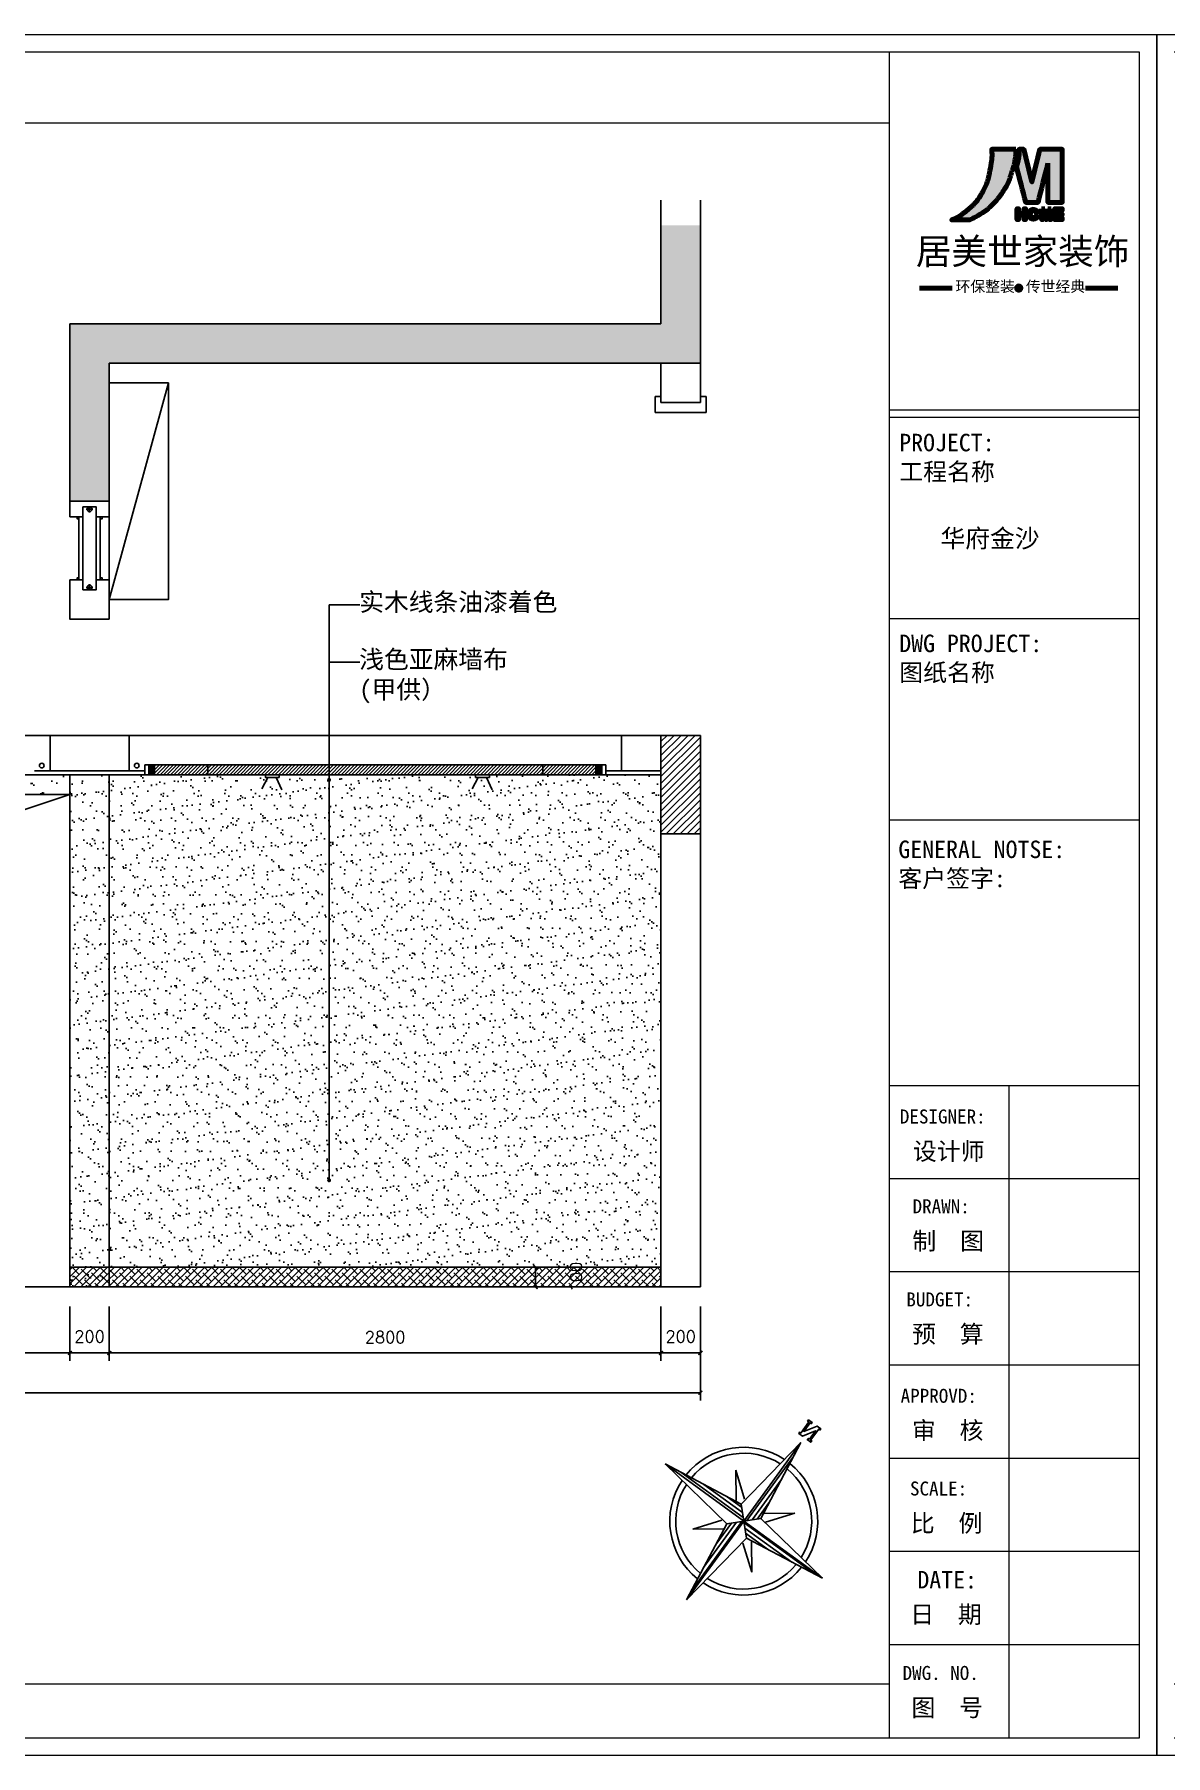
# Model space of a CAD drawing. Extents: x 643133 to 135659452, y -425133 to -387116.
# Drawn here: x 707392 to 713133, y -425133 to -416396 of the extents above; entities that cross this region are included whole.
import ezdxf
from ezdxf.enums import TextEntityAlignment as Align

# ---------------------------------------------------------------- set-up
doc = ezdxf.new("R2010")
doc.units = 0
doc.header["$LTSCALE"] = 10
doc.header["$MEASUREMENT"] = 0
for name, color, linetype in [('30', 30, 'Continuous'), ('34', 34, 'Continuous'), ('38', 38, 'Continuous')]:
    doc.layers.add(name, color=color, linetype=linetype)
doc.styles.add('12354', font='', dxfattribs={"height": 180})
doc.styles.add('ATT', font='')
doc.styles.get("Standard").update_dxf_attribs({"font": 'gbenor.shx', "bigfont": 'gbcbig.shx'})
doc.styles.add('外部标注', font='complex.shx')
doc.styles.get('12354').set_extended_font_data('SimSun')
doc.styles.get('ATT').set_extended_font_data('SimSun')
doc.dimstyles.new('平面布局内部', dxfattribs={"dimtxt": 60, "dimasz": 20, "dimexe": 40, "dimexo": 0, "dimgap": 50, "dimtad": 1, "dimdec": 0, "dimzin": 0, "dimdsep": 46, "dimtxsty": '外部标注', "dimblk": 'ARCHTICK', "dimcen": 5, "dimclrt": 56, "dimadec": 0, "dimazin": 0, "dimtfac": 1, "dimtdec": 0, "dimtmove": 2, "dimatfit": 3, "dimldrblk": 'DOT', "dimfxl": 40, "dimtolj": 1, "dimtzin": 0, "dimarcsym": 0})
pattern_1 = [(37.50000000000001, (10450.40775589866, -1458.573040703486), (-3.149667905480408, 96.34118845065794), [0, -76, 0, -85, 0, -81.25]), (7.499999999999999, (10450.40775589866, -1458.573040703486), (88.48883526338636, 141.107303261487), [0, -41, 0, -68.5, 0, -26.25]), (327.5, (10388.90775589866, -1458.573040703486), (155.7070930875747, 0.2829526768482249), [0, -25, 0, -90, 0, -117.5]), (317.5, (10388.90775589866, -1458.573040703486), (150.3063302286147, 43.88377824671246), [0, -12.5, 0, -59, 0, -67.5])]

# ---------------------------------------------------------------- blocks, each defined once
blk = doc.blocks.new('A$C2F4C2F6D')
at = {"layer": '34', "lineweight": 70}
h = blk.add_hatch(color=256, dxfattribs=at)
h.dxf.hatch_style = 1
edge = h.paths.add_edge_path()
edge.add_spline(control_points=[(739.3162524652726, 1367.004880609227), (740.986434077241, 1346.995343145653), (744.6038743208355, 1303.656759151066), (732.5449606479951, 1230.479023859854), (721.8842048460365, 1159.346049910185), (703.4025792887977, 1074.770763809379), (673.8684238427622, 1003.63911198298), (631.9005240869028, 931.9914257966393), (581.6601246989521, 860.5451301368921), (512.1157985637901, 804.4751798406633), (440.9976876248301, 746.7357762548007), (394.8712977049745, 727.0774799594618), (369.2789468091078, 716.1704478314459)], knot_values=[821.693614900616, 821.693614900616, 821.693614900616, 821.693614900616, 881.7142846849582, 951.6921640222727, 1042.873538924378, 1097.887049831161, 1211.017281411614, 1271.746573192219, 1347.16057853356, 1471.30943681213, 1537.857956711742, 1620.799898668806, 1620.799898668806, 1620.799898668806, 1620.799898668806], weights=[1, 1, 1, 1, 1, 1, 1, 1, 1, 1, 1, 1, 1], degree=3, periodic=0)
edge.add_spline(control_points=[(369.2789468091078, 716.1704478314459), (425.0580390255163, 716.1704478314459), (480.8371312419248, 716.1704478314459), (536.6162234583317, 716.1704478314459)], knot_values=[820.6936149006164, 820.6936149006164, 820.6936149006164, 820.6936149006164, 821.6936149006164, 821.6936149006164, 821.6936149006164, 821.6936149006164], weights=[1, 1, 1, 1], degree=3, periodic=0)
edge.add_spline(control_points=[(536.6162234583317, 716.1704478314459), (555.5505438000846, 725.7078233868514), (602.4124504685241, 749.3125578094387), (660.7007389717592, 783.0122552048068), (715.6745276801912, 826.5596861255035), (755.0900723110808, 866.1438900076973), (797.2638182220007, 912.2964045333792), (831.0954237919158, 958.7894797515892), (870.4456117670343, 1017.945684801041), (900.5984630715039, 1074.524832986044), (916.2334414107163, 1136.127729262717), (936.4809274040507, 1187.58317444747), (950.3071347232006, 1245.938731446945), (959.0195132445233, 1299.222069682172), (962.433514849923, 1336.895000074694), (962.1811537301546, 1359.217683624731), (962.0871097883356, 1367.004880609227)], knot_values=[0, 0, 0, 0, 63.62545314013165, 157.4711947919828, 201.2233042674779, 273.6486402411256, 324.7490620389149, 388.7555080853656, 445.4051408110904, 541.7779896637584, 574.4326200103652, 635.3474927316882, 707.4736650539578, 753.7404337886211, 797.3375651730436, 820.6936149006164, 820.6936149006164, 820.6936149006164, 820.6936149006164], weights=[1, 1, 1, 1, 1, 1, 1, 1, 1, 1, 1, 1, 1, 1, 1, 1, 1], degree=3, periodic=0)
edge.add_spline(control_points=[(962.0871097883356, 1367.004880609227), (887.8301573473143, 1367.004880609227), (813.5732049062935, 1367.004880609227), (739.3162524652726, 1367.004880609227)], knot_values=[1620.799898668807, 1620.799898668807, 1620.799898668807, 1620.799898668807, 1621.799898668807, 1621.799898668807, 1621.799898668807, 1621.799898668807], weights=[1, 1, 1, 1], degree=3, periodic=0)
edge = h.paths.add_edge_path()
edge.add_spline(control_points=[(1108.899536361248, 1067.008984831415), (1084.242466283171, 1167.00761675735), (1059.585396205097, 1267.006248683289), (1034.928326127023, 1367.004880609228)], knot_values=[5, 5, 5, 5, 6, 6, 6, 6], weights=[1, 1, 1, 1], degree=3, periodic=0)
edge.add_spline(control_points=[(1034.928326127023, 1367.004880609228), (1020.271513674115, 1367.004880609228), (1005.614701221202, 1367.004880609228), (990.9578887682892, 1367.004880609228)], knot_values=[6, 6, 6, 6, 7, 7, 7, 7], weights=[1, 1, 1, 1], degree=3, periodic=0)
edge.add_spline(control_points=[(990.9578887682892, 1367.004880609228), (991.5404288536593, 1359.294357871232), (993.1567210864267, 1337.901052371784), (990.4010355060072, 1299.289605630977), (981.9060451004607, 1252.73691590972), (971.859630914747, 1220.754224806149), (966.9470736774092, 1205.115132315433)], knot_values=[7, 7, 7, 7, 30.18011144804491, 71.31460259828593, 122.6670746401983, 171.8059502889667, 171.8059502889667, 171.8059502889667, 171.8059502889667], weights=[1, 1, 1, 1, 1, 1, 1], degree=3, periodic=0)
edge.add_spline(control_points=[(966.9470736774092, 1205.115132315433), (995.7153745106481, 1095.864610631095), (1024.483675343887, 986.6140889467578), (1053.251976177125, 877.3635672624205)], knot_values=[171.8059502889667, 171.8059502889667, 171.8059502889667, 171.8059502889667, 172.8059502889667, 172.8059502889667, 172.8059502889667, 172.8059502889667], weights=[1, 1, 1, 1], degree=3, periodic=0)
edge.add_spline(control_points=[(1053.251976177125, 877.3635672624205), (1090.782846501403, 877.3635672624222), (1128.31371682568, 877.3635672624222), (1165.844587149957, 877.3635672624222)], knot_values=[172.8059502889667, 172.8059502889667, 172.8059502889667, 172.8059502889667, 173.8059502889667, 173.8059502889667, 173.8059502889667, 173.8059502889667], weights=[1, 1, 1, 1], degree=3, periodic=0)
edge.add_spline(control_points=[(1165.844587149957, 877.3635672624222), (1196.159449453327, 997.9110686871646), (1226.474311756699, 1118.458570111907), (1256.789174060071, 1239.006071536651)], knot_values=[173.8059502889667, 173.8059502889667, 173.8059502889667, 173.8059502889667, 174.8059502889667, 174.8059502889667, 174.8059502889667, 174.8059502889667], weights=[1, 1, 1, 1], degree=3, periodic=0)
edge.add_spline(control_points=[(1256.789174060071, 1239.006071536651), (1256.789174060075, 1118.45857011191), (1256.789174060075, 997.9110686871672), (1256.789174060075, 877.3635672624241)], knot_values=[0, 0, 0, 0, 1, 1, 1, 1], weights=[1, 1, 1, 1], degree=3, periodic=0)
edge.add_spline(control_points=[(1256.789174060075, 877.3635672624241), (1300.665748118597, 877.3635672624222), (1344.54232217712, 877.3635672624222), (1388.418896235642, 877.3635672624222)], knot_values=[1, 1, 1, 1, 2, 2, 2, 2], weights=[1, 1, 1, 1], degree=3, periodic=0)
edge.add_spline(control_points=[(1388.418896235642, 877.3635672624222), (1388.418896235642, 1040.577338378025), (1388.418896235642, 1203.791109493627), (1388.418896235642, 1367.004880609229)], knot_values=[2, 2, 2, 2, 3, 3, 3, 3], weights=[1, 1, 1, 1], degree=3, periodic=0)
edge.add_spline(control_points=[(1388.418896235642, 1367.004880609229), (1319.946760982035, 1367.004880609227), (1251.474625728429, 1367.004880609227), (1183.002490474824, 1367.004880609227)], knot_values=[3, 3, 3, 3, 4, 4, 4, 4], weights=[1, 1, 1, 1], degree=3, periodic=0)
edge.add_spline(control_points=[(1183.002490474824, 1367.004880609227), (1158.301505770301, 1267.00624868329), (1133.600521065775, 1167.007616757352), (1108.899536361248, 1067.008984831415)], knot_values=[4, 4, 4, 4, 5, 5, 5, 5], weights=[1, 1, 1, 1], degree=3, periodic=0)
h = blk.add_hatch(color=256, dxfattribs=at)
h.dxf.hatch_style = 1
h.paths.add_polyline_path([(1051.432483142344, 819.1642004463685), (1036.432483142343, 819.1642004463685), (1036.432483142343, 776.6642004463682), (986.4324831423436, 776.6642004463682), (986.4324831423436, 819.1642004463685), (971.4324831423437, 819.1642004463685), (971.4324831423437, 719.1642004463682), (986.4324831423436, 719.1642004463682), (986.4324831423436, 761.6642004463682), (1036.432483142343, 761.6642004463682), (1036.432483142343, 719.1642004463682), (1051.432483142344, 719.1642004463682)])
h = blk.add_hatch(color=256, dxfattribs=at)
h.dxf.hatch_style = 1
h.paths.add_polyline_path([(1168.366683631707, 768.8865280984392, 1), (1077.391285331795, 768.8865280984392, 1)])
h.paths.add_polyline_path([(1092.391285331795, 768.8865280984392, -1), (1153.366683631706, 768.8865280984392, -1)], flags=16)
h = blk.add_hatch(color=256, dxfattribs=at)
h.dxf.hatch_style = 1
h.paths.add_polyline_path([(1212.565152706607, 804.1642004463685), (1215.229128074801, 804.1642004463685), (1231.954970661436, 719.1642004463682), (1253.101728486934, 719.1642004463682), (1268.689687524886, 804.1642004463685), (1271.190356602776, 804.1642004463685), (1271.190356602776, 719.1642004463682), (1286.190356602776, 719.1642004463682), (1286.190356602776, 819.1642004463685), (1256.190356602776, 819.1642004463685), (1242.381752125642, 743.8668906639467), (1227.565152706607, 819.1642004463685), (1197.565152706607, 819.1642004463685), (1197.565152706607, 719.1642004463682), (1212.565152706607, 719.1642004463682)])
h = blk.add_hatch(color=256, dxfattribs=at)
h.dxf.hatch_style = 1
h.paths.add_polyline_path([(1336.277207882172, 759.7947320858037), (1386.278896235642, 759.7947320858037), (1386.278896235642, 775.586535039969), (1336.277207882172, 775.586535039969), (1336.277207882172, 804.1642004463685), (1388.418896235642, 804.1642004463685), (1388.418896235642, 819.1642004463685), (1318.418896235642, 819.1642004463685), (1318.418896235642, 804.1642004463685), (1318.418896235642, 719.1642004463682), (1336.277207882172, 719.1642004463682), (1388.418896235642, 719.1642004463682), (1388.418896235642, 734.1642004463682), (1336.277207882172, 734.1642004463682)])
h = blk.add_hatch(color=256, dxfattribs=at)
h.dxf.hatch_style = 1
h.paths.add_polyline_path([(1008.772344927638, 88.92112859493862, 1), (968.772344927638, 88.92112859493862, 1)])
for p, q in [((1198.208822283748, 819.1642004463685), (1227.565152706606, 819.1642004463694)), ((1206.922501213674, 819.1642004463685), (1221.922501213674, 819.1642004463685)), ((1215.229128074801, 804.1642004463685), (1231.954970661436, 719.1642004463682)), ((1227.565152706607, 819.1642004463685), (1242.381752125642, 743.8668906639467)), ((1242.381752125642, 743.8668906639467), (1256.190356602776, 819.1642004463685)), ((1253.101728486934, 719.1642004463682), (1268.689687524886, 804.1642004463685)), ((1265.547705109842, 819.1642004463685), (1256.190356602776, 819.1642004463694)), ((1286.190356602776, 819.1642004463685), (1256.190356602776, 819.1642004463685)), ((1253.101728486934, 719.1642004463682), (1231.954970661436, 719.1642004463682)), ((376.1540296176972, 88.92112859493862), (76.15402961769814, 88.92112859493862)), ((1601.390660237579, 88.92112859493862), (1901.390660237579, 88.92112859493862))]:
    blk.add_line(p, q, dxfattribs=at)
for points in [[(986.4440219957468, 761.6642004463682), (986.4440219957468, 719.1642004463682), (971.4440219957468, 719.1642004463682), (971.4440219957468, 819.1642004463685), (986.4440219957468, 819.1642004463685), (986.4440219957468, 776.6642004463682)], [(1036.432483142343, 761.6642004463682), (1036.432483142343, 719.1642004463682), (1051.432483142344, 719.1642004463682), (1051.432483142344, 819.1642004463685), (1036.432483142343, 819.1642004463685), (1036.432483142343, 776.6642004463682)], [(1215.229128074801, 804.1642004463685), (1212.565152706607, 804.1642004463685), (1212.565152706607, 719.1642004463682), (1197.565152706607, 719.1642004463682), (1197.565152706607, 819.1642004463685)], [(1268.689687524886, 804.1642004463685), (1271.190356602776, 804.1642004463685), (1271.190356602776, 719.1642004463682), (1286.190356602776, 719.1642004463682), (1286.190356602776, 819.1642004463685)], [(1336.277207882172, 804.1642004463685), (1388.418896235642, 804.1642004463685), (1388.418896235642, 819.1642004463685), (1318.418896235642, 819.1642004463685), (1318.418896235642, 804.1642004463685)], [(1336.277207882172, 719.1642004463682), (1318.418896235642, 719.1642004463682), (1318.418896235642, 804.1642004463685)], [(1336.277207882172, 804.1642004463685), (1336.277207882172, 775.586535039969)], [(986.4324831423436, 776.6642004463682), (1036.432483142343, 776.6642004463682)], [(1036.432483142343, 761.6642004463682), (986.4324831423436, 761.6642004463682)], [(1336.277207882172, 734.1642004463682), (1388.418896235642, 734.1642004463682), (1388.418896235642, 719.1642004463682), (1318.418896235642, 719.1642004463682), (1318.418896235642, 734.1642004463682)], [(1336.277207882172, 775.586535039969), (1386.278896235642, 775.586535039969), (1386.278896235642, 759.7947320858037), (1336.277207882172, 759.7947320858037)], [(1336.277207882172, 759.7947320858037), (1336.277207882172, 734.1642004463682)]]:
    blk.add_lwpolyline(points, dxfattribs=at)
for centre, radius in [((1122.878984481751, 768.8865280984392), 45.4876991499557), ((1122.878984481751, 768.8865280984392), 30.48769914995571), ((988.7723449276383, 88.92112859493862), 20)]:
    blk.add_circle(centre, radius, dxfattribs=at)
for points, knots in [([(962.0871097883356, 1367.004880609227), (962.1811537301546, 1359.217683624731), (962.433514849923, 1336.895000074694), (959.0195132445233, 1299.222069682172), (950.3071347232006, 1245.938731446945), (936.4809274040507, 1187.58317444747), (916.2334414107163, 1136.127729262717), (900.5984630715039, 1074.524832986044), (870.4456117670343, 1017.945684801041), (831.0954237919158, 958.7894797515892), (797.2638182220007, 912.2964045333792), (755.0900723110808, 866.1438900076973), (715.6745276801912, 826.5596861255035), (660.7007389717592, 783.0122552048068), (602.4124504685241, 749.3125578094387), (555.5505438000846, 725.7078233868514), (536.6162234583317, 716.1704478314459), (480.8371312419248, 716.1704478314459), (425.0580390255163, 716.1704478314459), (369.2789468091078, 716.1704478314459), (394.8712977049745, 727.0774799594618), (440.9976876248301, 746.7357762548007), (512.1157985637901, 804.4751798406633), (581.6601246989521, 860.5451301368921), (631.9005240869028, 931.9914257966393), (673.8684238427622, 1003.63911198298), (703.4025792887977, 1074.770763809379), (721.8842048460365, 1159.346049910185), (732.5449606479951, 1230.479023859854), (744.6038743208355, 1303.656759151066), (740.986434077241, 1346.995343145653), (739.3162524652726, 1367.004880609227), (813.5732049062935, 1367.004880609227), (887.8301573473143, 1367.004880609227), (962.0871097883356, 1367.004880609227)], [0, 0, 0, 0, 23.35604972757267, 66.95318111199515, 113.2199498466583, 185.3461221689279, 246.2609948902509, 278.9156252368579, 375.2884740895258, 431.9381068152505, 495.9445528617012, 547.0449746594907, 619.4703106331383, 663.2224201086334, 757.0681617604845, 820.6936149006164, 820.6936149006164, 820.6936149006164, 821.6936149006164, 821.6936149006164, 821.6936149006164, 904.6355568576804, 971.1840767572928, 1095.332935035863, 1170.746940377203, 1231.476232157809, 1344.606463738262, 1399.619974645045, 1490.80134954715, 1560.779228884465, 1620.799898668807, 1620.799898668807, 1620.799898668807, 1621.799898668807, 1621.799898668807, 1621.799898668807, 1621.799898668807]), ([(1256.789174060071, 1239.006071536651), (1256.789174060075, 1118.45857011191), (1256.789174060075, 997.9110686871672), (1256.789174060075, 877.3635672624241), (1300.665748118597, 877.3635672624222), (1344.54232217712, 877.3635672624222), (1388.418896235642, 877.3635672624222), (1388.418896235642, 1040.577338378025), (1388.418896235642, 1203.791109493627), (1388.418896235642, 1367.004880609229), (1319.946760982035, 1367.004880609227), (1251.474625728429, 1367.004880609227), (1183.002490474824, 1367.004880609227), (1158.301505770301, 1267.00624868329), (1133.600521065775, 1167.007616757352), (1108.899536361248, 1067.008984831415), (1084.242466283171, 1167.00761675735), (1059.585396205097, 1267.006248683289), (1034.928326127023, 1367.004880609228), (1020.271513674115, 1367.004880609228), (1005.614701221202, 1367.004880609228), (990.9578887682892, 1367.004880609228), (991.5404288536593, 1359.294357871232), (993.1567210864267, 1337.901052371784), (990.4010355060072, 1299.289605630977), (981.9060451004607, 1252.73691590972), (971.859630914747, 1220.754224806149), (966.9470736774092, 1205.115132315433), (995.7153745106481, 1095.864610631095), (1024.483675343887, 986.6140889467578), (1053.251976177125, 877.3635672624205), (1090.782846501403, 877.3635672624222), (1128.31371682568, 877.3635672624222), (1165.844587149957, 877.3635672624222), (1196.159449453327, 997.9110686871646), (1226.474311756699, 1118.458570111907), (1256.789174060071, 1239.006071536651)], [0, 0, 0, 0, 1, 1, 1, 2, 2, 2, 3, 3, 3, 4, 4, 4, 5, 5, 5, 6, 6, 6, 7, 7, 7, 30.18011144804491, 71.31460259828593, 122.6670746401983, 171.8059502889667, 171.8059502889667, 171.8059502889667, 172.8059502889667, 172.8059502889667, 172.8059502889667, 173.8059502889667, 173.8059502889667, 173.8059502889667, 174.8059502889667, 174.8059502889667, 174.8059502889667, 174.8059502889667])]:
    blk.add_open_spline(points, degree=3, knots=knots, dxfattribs=at)
at = {"layer": '34', "lineweight": 70, "attachment_point": 1}
for s, insert, char_height, width in [('{\\fMicrosoft YaHei|b0|i0|c134|p34;居美世家装饰}', (41.79623146053927, 547.3388658598524), 240, 1991.833684804354), ('{\\fMicrosoft YaHei|b0|i0|c134|p34;环保整装   传世经典}', (406.2182662556297, 154.5132601743844), 100, 2388.71594325277)]:
    blk.add_mtext(s, dxfattribs=dict(at, insert=insert, char_height=char_height, width=width))
blk = doc.blocks.new('A$C07E851D9')
at = {"layer": '38'}
h = blk.add_hatch(dxfattribs=at)
h.set_pattern_fill('LINE', color=256, scale=6.830208000217794, angle=89.99999999999999, style=0)
h.set_pattern_definition([(90, (-25554.99262444116, -3691.863775666803), (-21.6859104006915, 6.639175916277396e-15), [])])
h.paths.add_polyline_path([(498.0361235837918, 640.3319600243121), (569.184123585932, 569.1839600220555), (569.184123585932, 1138.367960040108)])
h.paths.add_polyline_path([(569.184123585932, -3.999611362814903e-05), (640.332123588305, 498.0359600197989), (569.184123585932, 569.1839600220555)])
h = blk.add_hatch(dxfattribs=at)
h.set_pattern_fill('LINE', color=256, scale=6.830208000217794, angle=-1.272221872585407e-14, style=0)
h.set_pattern_definition([(360, (-25554.99262444116, -3691.863775666803), (5.311340733021917e-15, 21.6859104006915), [])])
h.paths.add_polyline_path([(0.0001235678791999817, 569.1839600220555), (498.0361235837918, 498.0359600197989), (569.184123585932, 569.1839600220555)])
h.paths.add_polyline_path([(640.332123588305, 640.3319600243121), (569.184123585932, 569.1839600220555), (1138.368123604218, 569.1839600220555)])
at = {"layer": '34'}
for p, q in [((498.0361235847231, 640.3319600240793, 210.3342875511088), (569.1841235870961, 1138.367960039992, 210.3342875511088)), ((569.1841235870961, 1138.367960039992, 210.3342875511088), (640.3321235892363, 640.3319600240793, 210.3342875511088)), ((569.1841235870961, 1138.367960039992, 210.3342875511088), (569.1841235870961, 569.1839600218227, 210.3342875511088)), ((0.0001235688105225563, 569.1839600218227, 210.3342875511088), (498.0361235847231, 640.3319600240793, 210.3342875511088)), ((640.3321235892363, 640.3319600240793, 210.3342875511088), (1138.368123605149, 569.1839600218227, 210.3342875511088)), ((0.0001235688105225563, 569.1839600218227, 210.3342875511088), (569.1841235870961, 569.1839600218227, 210.3342875511088)), ((498.0361235847231, 498.0359600195661, 210.3342875511088), (0.0001235688105225563, 569.1839600218227, 210.3342875511088)), ((569.1841235870961, 569.1839600218227, 210.3342875511088), (569.1841235870961, -3.999634645879269e-05, 210.3342875511088)), ((569.1841235870961, 569.1839600218227, 210.3342875511088), (1138.368123605149, 569.1839600218227, 210.3342875511088)), ((1138.368123605149, 569.1839600218227, 210.3342875511088), (640.3321235892363, 498.0359600195661, 210.3342875511088)), ((569.1841235870961, -3.999634645879269e-05, 210.3342875511088), (498.0361235847231, 498.0359600195661, 210.3342875511088)), ((640.3321235892363, 498.0359600195661, 210.3342875511088), (569.1841235870961, -3.999634645879269e-05, 210.3342875511088))]:
    blk.add_line(p, q, dxfattribs=at)
at = {"layer": '38'}
for p, q in [((355.7401235802099, 782.6279600285925, 210.3342875511088), (498.0361235847231, 675.9059600251494, 210.3342875511088)), ((462.4621235835366, 640.3319600240793, 210.3342875511088), (355.7401235802099, 782.6279600285925, 210.3342875511088)), ((640.3321235892363, 675.9059600251494, 210.3342875511088), (782.6281235937495, 782.6279600285925, 210.3342875511088)), ((782.6281235937495, 782.6279600285925, 210.3342875511088), (675.9061235904228, 640.3319600240793, 210.3342875511088)), ((569.1841235870961, 569.1839600218227, 210.3342875511088), (498.0361235847231, 640.3319600240793, 210.3342875511088)), ((569.1841235870961, 569.1839600218227, 210.3342875511088), (640.3321235892363, 640.3319600240793, 210.3342875511088)), ((498.0361235847231, 498.0359600195661, 210.3342875511088), (569.1841235870961, 569.1839600218227, 210.3342875511088)), ((640.3321235892363, 498.0359600195661, 210.3342875511088), (569.1841235870961, 569.1839600218227, 210.3342875511088)), ((355.7401235802099, 355.7399600149365, 210.3342875511088), (462.4621235835366, 498.0359600195661, 210.3342875511088)), ((498.0361235847231, 462.4619600183796, 210.3342875511088), (355.7401235802099, 355.7399600149365, 210.3342875511088)), ((782.6281235937495, 355.7399600149365, 210.3342875511088), (640.3321235892363, 462.4619600183796, 210.3342875511088)), ((675.9061235904228, 498.0359600195661, 210.3342875511088), (782.6281235937495, 355.7399600149365, 210.3342875511088))]:
    blk.add_line(p, q, dxfattribs=at)
at = {"layer": '38', "elevation": 210.3342875511088}
blk.add_lwpolyline([(540.1433210801333, 1182.835460041533), (549.0368210806046, 1182.835460041533), (549.0368210806046, 1173.941960041295), (522.3563210796565, 1173.941960041295), (522.3563210796565, 1182.835460041533), (531.2498210798949, 1182.835460041533), (531.2498210798949, 1262.876960044145), (522.3563210796565, 1262.876960044145), (522.3563210796565, 1271.770460044383), (549.0368210806046, 1271.770460044383), (593.5043210820295, 1200.622460042126), (593.5043210820295, 1262.876960044145), (584.6108210815582, 1262.876960044145), (584.6108210815582, 1271.770460044383), (611.2913210825063, 1271.770460044383), (611.2913210825063, 1262.876960044145), (602.3978210822679, 1262.876960044145), (602.3978210822679, 1182.835460041533), (611.2913210825063, 1182.835460041533), (611.2913210825063, 1173.941960041295), (584.6108210815582, 1173.941960041295), (540.1433210801333, 1245.089960043551), (540.1433210801333, 1182.835460041533)], dxfattribs=at)
at = {"layer": '38'}
for radius, start, end in [(432.7763885194577, 92.5891174979747, 177.4108825086886), (397.72941117057, 93.5464048097819, 176.4535951835607), (432.7763885194577, 2.589117491311404, 87.4108825020253), (397.72941117057, 3.546404816439239, 86.4535951902181), (432.7763885194577, 182.5891174913114, 267.4108825020253), (397.72941117057, 183.5464048164392, 266.4535951902181), (432.7763885194577, 272.5891174979747, 357.4108825086886), (397.72941117057, 273.5464048097819, 356.4535951835608)]:
    blk.add_arc((569.1841235870961, 569.1839600218227, 210.3342875511088), radius, start, end, dxfattribs=at)
blk = doc.blocks.new('5435432')
at = {"layer": '38', "lineweight": 13}
for p, q in [((682743.526820109, -387888.5016538515), (713631.8724204706, -387888.5016538515)), ((682743.526820109, -409730.9502222033), (682743.526820109, -387888.5016538515)), ((713631.8724204706, -387888.5016538515), (713631.8724204706, -409730.9502222033)), ((713631.8724204706, -409730.9502222033), (682743.526820109, -409730.9502222033))]:
    blk.add_line(p, q, dxfattribs=at)
at = {"layer": '38', "lineweight": 5}
for p, q in [((682965.7451337812, -388110.7199675227), (713409.6541068015, -388110.7199675235)), ((710236.7830546891, -388110.7199675227), (710236.7830546891, -409508.7319085315)), ((713409.6541068015, -388110.7199675235), (713409.6541068003, -409508.7319085322)), ((685686.9125983807, -389010.4549942435), (710236.7830546891, -389010.4549942435)), ((710236.7830546891, -392654.2083279186), (713409.6541068015, -392654.2083279186)), ((710236.7830546891, -392743.7601173802), (713409.6541068015, -392743.7601173802)), ((710236.7830546891, -395299.2707246045), (713409.6541068015, -395299.2707246045)), ((710236.7830546891, -397854.781331829), (713409.6541068015, -397854.781331829)), ((710236.7830546891, -401227.177571026), (713409.6541068015, -401227.177571026)), ((711752.6773866079, -401227.177571026), (711752.6773866079, -409508.7319085315)), ((713409.6541068003, -402410.2567620979), (710236.7830546891, -402410.2567620979)), ((713409.6541068003, -403593.3359531702), (710236.7830546891, -403593.3359531702)), ((713409.6541068003, -404776.4151442426), (710236.7830546891, -404776.4151442426)), ((713409.6541068003, -405959.4943353152), (710236.7830546891, -405959.4943353152)), ((713409.6541068003, -407142.5735263879), (710236.7830546891, -407142.5735263879)), ((713409.6541068003, -408325.6527174591), (710236.7830546891, -408325.6527174591)), ((710236.7830546891, -408826.5366269575), (682965.7451337812, -408826.5366269571)), ((713409.6541068003, -409508.7319085322), (682965.7451337812, -409508.7319085315))]:
    blk.add_line(p, q, dxfattribs=at)
at = {"layer": '30', "xscale": -2.167603200084995, "yscale": 2.167603200039594, "zscale": 2.167603200058267, "rotation": 323.9884921281784}
blk.add_blockref('A$C07E851D9', (708663.4671250931, -408479.2165487435, -455.921274755994), dxfattribs=at)
at = {"layer": '34', "xscale": 1.378752506629098, "yscale": 1.37875250664365, "zscale": 1.378752506635597}
blk.add_blockref('A$C2F4C2F6D', (710517.6600849816, -391230.5825238053), dxfattribs=at)
at = {"layer": '34', "style": '12354'}
for s, height, p in [('PROJECT:', 222.2183136716762, (710363.9684713212, -393067.6494420665)), ('工程名称', 222.2183136716762, (710363.9684713212, -393436.9201449735)), ('DWG PROJECT:', 222.2183136716762, (710363.9684713212, -395616.5794331357)), ('图纸名称', 222.2183136716762, (710363.9684713212, -395985.8501360437)), ('GENERAL NOTSE:', 222.2183136716762, (710352.6524542039, -398230.444944024)), ('客户签字:', 222.2183136716762, (710352.6524542039, -398599.7156469318)), ('DESIGNER:', 177.7746509373409, (710371.7322173209, -401620.6470790956)), ('设计师', 222.2183136716762, (710536.8828480833, -402061.8515035617)), ('DRAWN:', 177.7746509373409, (710532.868504682, -402760.4639877033)), ('制  图', 222.2183136716762, (710530.6518866117, -403200.1643810238)), ('BUDGET:', 177.7746509373409, (710453.5748299254, -403941.8521041132)), ('预  算', 222.2183136716762, (710525.6108945449, -404381.5524974346)), ('APPROVD:', 177.7746509373409, (710381.3894415487, -405165.3395041019)), ('审  核', 222.2183136716762, (710523.937942705, -405605.039897422)), ('SCALE:', 177.7746509373409, (710499.9150700296, -406341.7134413312)), ('比  例', 222.2183136716762, (710510.2885864027, -406781.4138346521)), ('DATE:', 222.2183136716762, (710593.9318665353, -407498.9561683705)), ('日  期', 222.2183136716762, (710502.8814599611, -407938.6565616918)), ('DWG. NO.', 177.7746509373409, (710405.8984879871, -408682.0353594426)), ('图  号', 222.2183136716762, (710518.7009135511, -409121.7357527636))]:
    blk.add_text(s, height=height, dxfattribs=at).set_placement(p, align=Align.MIDDLE_LEFT)
at = {"layer": '34', "insert": (685899.7085795399, -389051.119484151), "char_height": 87.67825490849461, "width": 134889609.4268052, "attachment_point": 1}
blk.add_mtext('{\\fSimSun|b0|i0|c134|p2;Chengdu Hong yu Decoration co.,Ltd\\fArial|b0|i0|c0|p34;}', dxfattribs=at)
at = {"layer": '34', "linetype": 'ByBlock', "lineweight": -3, "insert": (710887.3189965717, -394168.261328315), "char_height": 230.4, "width": 1957.948871324887, "attachment_point": 1, "style": 'ATT'}
blk.add_mtext('华府金沙', dxfattribs=at)
blk = doc.blocks.new('_ArchTick')
at = {"color": 0, "linetype": 'ByBlock', "const_width": 0.4}
blk.add_lwpolyline([(-0.5, -0.5), (0.5, 0.5)], dxfattribs=at)
blk = doc.blocks.new('_Dot')
at = {"color": 0, "linetype": 'ByBlock', "lineweight": -2}
blk.add_line((-0.5, 0), (-1, 0), dxfattribs=at)
at = {"color": 0, "linetype": 'ByBlock', "const_width": 0.5}
blk.add_lwpolyline([(-0.25, 0, 1), (0.25, 0, 1)], format="xyb", close=True, dxfattribs=at)
blk = doc.blocks.new('*D141')
at = {"layer": '34', "color": 0, "lineweight": -2}
for p, q in [((709857.4707374455, -422654.0257230368), (709975.5713443197, -422654.0257230368)), ((709935.5713443197, -422654.0257230368), (709935.5713443197, -422754.0257230368)), ((709857.4707374455, -422754.0257230368), (709975.5713443197, -422754.0257230368))]:
    blk.add_line(p, q, dxfattribs=at)
at = {"layer": 'Defpoints', "color": 0}
for p in [(709857.4707374455, -422654.0257230368), (709857.4707374455, -422754.0257230368), (709935.5713443197, -422754.0257230368)]:
    blk.add_point(p, dxfattribs=at)
at = {"layer": '34', "color": 0, "lineweight": -2, "xscale": 20, "yscale": 20, "zscale": 20}
for p, rotation in [((709935.5713443197, -422654.0257230368), 90), ((709935.5713443197, -422754.0257230368), 270)]:
    blk.add_blockref('_ArchTick', p, dxfattribs=dict(at, rotation=rotation))
at = {"layer": '34', "color": 56, "insert": (710140.5713443198, -422704.0257230367), "char_height": 60, "attachment_point": 5, "rotation": 90, "style": '外部标注'}
blk.add_mtext('\\A1;100', dxfattribs=at)
blk = doc.blocks.new('*D143')
at = {"layer": '34', "color": 0, "lineweight": -2}
for p, q in [((706471.6984868048, -422854.0257230369), (706471.6984868048, -423129.0530956135)), ((707571.6984868051, -422854.0257230369), (707571.6984868051, -423129.0530956135)), ((706471.6984868048, -423089.0530956135), (707571.6984868051, -423089.0530956135))]:
    blk.add_line(p, q, dxfattribs=at)
at = {"layer": 'Defpoints', "color": 0}
for p in [(706471.6984868048, -422854.0257230369), (707571.6984868051, -422854.0257230369), (707571.6984868051, -423089.0530956135)]:
    blk.add_point(p, dxfattribs=at)
at = {"layer": '34', "color": 0, "lineweight": -2, "xscale": 20, "yscale": 20, "zscale": 20, "rotation": 180}
blk.add_blockref('_ArchTick', (706471.6984868048, -423089.0530956135), dxfattribs=at)
at = {"layer": '34', "color": 0, "lineweight": -2, "xscale": 20, "yscale": 20, "zscale": 20}
blk.add_blockref('_ArchTick', (707571.6984868051, -423089.0530956135), dxfattribs=at)
at = {"layer": '34', "color": 56, "insert": (707021.698486805, -423009.0530956135), "char_height": 60, "attachment_point": 5, "style": '外部标注'}
blk.add_mtext('\\A1;1100', dxfattribs=at)
blk = doc.blocks.new('*D144')
at = {"layer": '34', "color": 0, "lineweight": -2}
for p, q in [((707571.6984868051, -422854.0257230369), (707571.6984868051, -423129.0530956135)), ((707771.6984868052, -422854.0257230369), (707771.6984868052, -423129.0530956135)), ((707571.6984868051, -423089.0530956135), (707771.6984868052, -423089.0530956135))]:
    blk.add_line(p, q, dxfattribs=at)
at = {"layer": 'Defpoints', "color": 0}
for p in [(707571.6984868051, -422854.0257230369), (707771.6984868052, -422854.0257230369), (707771.6984868052, -423089.0530956135)]:
    blk.add_point(p, dxfattribs=at)
at = {"layer": '34', "color": 0, "lineweight": -2, "xscale": 20, "yscale": 20, "zscale": 20, "rotation": 180}
blk.add_blockref('_ArchTick', (707571.6984868051, -423089.0530956135), dxfattribs=at)
at = {"layer": '34', "color": 0, "lineweight": -2, "xscale": 20, "yscale": 20, "zscale": 20}
blk.add_blockref('_ArchTick', (707771.6984868052, -423089.0530956135), dxfattribs=at)
at = {"layer": '34', "color": 56, "insert": (707671.6984868051, -423005.2616797255), "char_height": 60, "attachment_point": 5, "style": '外部标注'}
blk.add_mtext('\\A1;200', dxfattribs=at)
blk = doc.blocks.new('*D145')
at = {"layer": '34', "color": 0, "lineweight": -2}
for p, q in [((707771.6984868052, -422854.0257230369), (707771.6984868052, -423129.0530956135)), ((710571.6984868052, -422854.0257230368), (710571.6984868052, -423129.0530956135)), ((707771.6984868052, -423089.0530956135), (710571.6984868052, -423089.0530956135))]:
    blk.add_line(p, q, dxfattribs=at)
at = {"layer": 'Defpoints', "color": 0}
for p in [(707771.6984868052, -422854.0257230369), (710571.6984868052, -422854.0257230368), (710571.6984868052, -423089.0530956135)]:
    blk.add_point(p, dxfattribs=at)
at = {"layer": '34', "color": 0, "lineweight": -2, "xscale": 20, "yscale": 20, "zscale": 20, "rotation": 180}
blk.add_blockref('_ArchTick', (707771.6984868052, -423089.0530956135), dxfattribs=at)
at = {"layer": '34', "color": 0, "lineweight": -2, "xscale": 20, "yscale": 20, "zscale": 20}
blk.add_blockref('_ArchTick', (710571.6984868052, -423089.0530956135), dxfattribs=at)
at = {"layer": '34', "color": 56, "insert": (709171.6984868052, -423009.0530956135), "char_height": 60, "attachment_point": 5, "style": '外部标注'}
blk.add_mtext('\\A1;2800', dxfattribs=at)
blk = doc.blocks.new('*D146')
at = {"layer": '34', "color": 0, "lineweight": -2}
for p, q in [((710571.6984868052, -422854.0257230368), (710571.6984868052, -423129.0530956135)), ((710771.6984868053, -422854.0257230368), (710771.6984868053, -423129.0530956135)), ((710571.6984868052, -423089.0530956135), (710771.6984868053, -423089.0530956135))]:
    blk.add_line(p, q, dxfattribs=at)
at = {"layer": 'Defpoints', "color": 0}
for p in [(710571.6984868052, -422854.0257230368), (710771.6984868053, -422854.0257230368), (710771.6984868053, -423089.0530956135)]:
    blk.add_point(p, dxfattribs=at)
at = {"layer": '34', "color": 0, "lineweight": -2, "xscale": 20, "yscale": 20, "zscale": 20, "rotation": 180}
blk.add_blockref('_ArchTick', (710571.6984868052, -423089.0530956135), dxfattribs=at)
at = {"layer": '34', "color": 0, "lineweight": -2, "xscale": 20, "yscale": 20, "zscale": 20}
blk.add_blockref('_ArchTick', (710771.6984868053, -423089.0530956135), dxfattribs=at)
at = {"layer": '34', "color": 56, "insert": (710671.6984868053, -423005.2616797254), "char_height": 60, "attachment_point": 5, "style": '外部标注'}
blk.add_mtext('\\A1;200', dxfattribs=at)
blk = doc.blocks.new('*D154')
at = {"layer": '34', "color": 0, "lineweight": -2}
for p, q in [((702171.6984868048, -422854.0257230368), (702171.6984868048, -423330.9967839044)), ((710771.6984868053, -422854.0257230361), (710771.6984868053, -423330.9967839044)), ((702171.6984868048, -423290.9967839044), (710771.6984868053, -423290.9967839044))]:
    blk.add_line(p, q, dxfattribs=at)
at = {"layer": 'Defpoints', "color": 0}
for p in [(702171.6984868048, -422854.0257230368), (710771.6984868053, -422854.0257230361), (710771.6984868053, -423290.9967839044)]:
    blk.add_point(p, dxfattribs=at)
at = {"layer": '34', "color": 0, "lineweight": -2, "xscale": 20, "yscale": 20, "zscale": 20, "rotation": 180}
blk.add_blockref('_ArchTick', (702171.6984868048, -423290.9967839044), dxfattribs=at)
at = {"layer": '34', "color": 0, "lineweight": -2, "xscale": 20, "yscale": 20, "zscale": 20}
blk.add_blockref('_ArchTick', (710771.6984868053, -423290.9967839044), dxfattribs=at)
at = {"layer": '34', "color": 56, "insert": (706471.6984868051, -423210.9967839044), "char_height": 60, "attachment_point": 5, "style": '外部标注'}
blk.add_mtext('\\A1;8600', dxfattribs=at)

msp = doc.modelspace()

# ---------------------------------------------------------------- hatches: boundary and pattern name
at = {"layer": '34'}
msp.add_hatch(color=256, dxfattribs=at).paths.add_polyline_path([(707571.6984868048, -417864.6401019885), (707571.6984868051, -418764.6401019885), (707771.6984868052, -418764.6401019885), (707771.6984868054, -418064.6401019885), (710771.6984868051, -418064.6401019885), (710771.6984868052, -417364.6401019885), (710571.6984868052, -417364.6401019885), (710571.6984868052, -417864.6401019885)])
h = msp.add_hatch(dxfattribs=at)
h.set_pattern_fill('ANSI31', color=256, scale=200, style=0)
h.set_pattern_definition([(45, (0, 0), (-17.67766952966369, 17.67766952966369), [])])
h.paths.add_polyline_path([(710771.6984868051, -419954.0257230369), (710571.6984868053, -419954.0257230369), (710571.6984868053, -420454.0257230368), (710771.6984868051, -420454.0257230368)])
h = msp.add_hatch(dxfattribs=at)
h.set_pattern_fill('AR-SAND', color=251, scale=50, style=0)
h.set_pattern_definition(pattern_1)
h.paths.add_polyline_path([(706686.6984868048, -420154.0257230368), (706471.6984868048, -420154.0257230369), (706471.6984868048, -420254.0257230368), (707571.6984868051, -420254.0257230369), (707571.698486805, -420154.0257230368), (707341.6984868046, -420154.0257230368)])
h = msp.add_hatch(dxfattribs=at)
h.set_pattern_fill('AR-SAND', color=251, scale=50, style=0)
h.set_pattern_definition(pattern_1)
h.paths.add_polyline_path([(707771.6984868053, -420154.0257230368), (707571.698486805, -420154.0257230368), (707571.6984868051, -422754.0257230368), (707771.6984868052, -422754.0257230368)])
h = msp.add_hatch(dxfattribs=at)
h.set_pattern_fill('AR-SAND', color=251, scale=50, style=0)
h.set_pattern_definition(pattern_1)
h.paths.add_polyline_path([(708001.6984868055, -420154.0257230369), (707771.6984868052, -420154.0257230368), (707771.6984868052, -422654.0257230368), (710571.6984868053, -422654.0257230368), (710571.6984868053, -420154.0257230369), (710241.6984868053, -420154.0257230369)])
h = msp.add_hatch(dxfattribs=at)
h.set_pattern_fill('ANSI31', color=256, scale=30, style=0)
h.set_pattern_definition([(45.00000000000001, (11750.40775589936, -1458.573040703486), (-2.651650429449553, 2.651650429449553), [])])
h.paths.add_polyline_path([(708001.6984868055, -420104.0257230368), (707971.6984868057, -420104.0257230368), (707971.6984868053, -420154.0257230368), (708001.6984868055, -420154.0257230369)])
h = msp.add_hatch(dxfattribs=at)
h.set_pattern_fill('ANSI31', color=256, scale=100, style=0)
h.set_pattern_definition([(45, (10450.40775589866, -1458.573040703486), (-8.838834764831843, 8.838834764831844), [])])
h.paths.add_polyline_path([(710241.6984868052, -420154.0257230369), (710241.6984868053, -420104.0257230368), (708001.6984868055, -420104.0257230368), (708001.6984868055, -420154.0257230369)])
h = msp.add_hatch(dxfattribs=at)
h.set_pattern_fill('ANSI31', color=256, scale=30, style=0)
h.set_pattern_definition([(135, (1406492.989217712, -1458.573040703603), (2.651650429449553, 2.651650429449553), [])])
h.paths.add_polyline_path([(710241.6984868053, -420104.025723037), (710271.6984868052, -420104.025723037), (710271.6984868055, -420154.025723037), (710241.6984868053, -420154.025723037)])
h = msp.add_hatch(dxfattribs=at)
h.set_pattern_fill('ANSI38', color=256, scale=200, style=0)
h.set_pattern_definition([(45, (0, 0), (-17.67766952966369, 17.67766952966369), []), (135, (0, 0), (-53.03300858899106, 17.67766952966369), [62.5, -37.5])])
h.paths.add_polyline_path([(707771.6984868051, -422754.0257230369), (707771.6984868051, -422654.0257230368), (707571.6984868051, -422654.0257230368), (707571.6984868052, -422754.0257230368)])
h.paths.add_polyline_path([(710571.6984868052, -422754.0257230369), (710571.6984868052, -422654.0257230368), (707771.6984868052, -422654.0257230368), (707771.6984868051, -422754.0257230368)])
h.paths.add_polyline_path([(710095.5713443198, -422789.0257230367), (710095.5713443198, -422619.0257230367), (710185.5713443198, -422619.0257230367), (710185.5713443198, -422789.0257230367)], flags=9)

# ---------------------------------------------------------------- linework, layer by layer
at = {"layer": '30'}
for p, q in [((710571.6984868053, -417864.6401019885), (710571.6984868052, -417237.7784654471)), ((710771.6984868052, -418264.6401019883), (710771.6984868052, -417237.7784654471)), ((707571.698486805, -417864.6401019885), (707571.698486805, -418764.6401019885)), ((710571.6984868052, -417864.6401019885), (707571.698486805, -417864.6401019885)), ((707771.6984868054, -418064.6401019885), (707771.6984868052, -418764.6401019885)), ((710771.6984868052, -418064.6401019885), (707771.6984868052, -418064.6401019885)), ((710571.6984868052, -418064.6401019883), (710571.6984868052, -418264.6401019885)), ((710771.6984868052, -418264.6401019883), (710571.6984868052, -418264.6401019885)), ((707571.698486805, -418764.6401019885), (707771.6984868052, -418764.6401019885)), ((707696.6984868052, -419364.6401019885), (707646.6984868052, -419364.6401019885)), ((706471.6984868048, -419954.0257230368), (710771.6984868052, -419954.0257230368)), ((710571.6984868053, -419954.0257230368), (710571.6984868052, -422754.0257230368)), ((710771.6984868051, -419954.0257230368), (710771.6984868053, -422754.0257230368)), ((707571.698486805, -420154.0257230368), (707571.6984868051, -422754.0257230369)), ((707771.6984868052, -420154.0257230368), (707771.6984868052, -422754.0257230369)), ((706471.6984868048, -420254.0257230368), (707571.6984868051, -420254.0257230369)), ((710771.6984868053, -420454.0257230368), (710571.6984868052, -420454.0257230368)), ((710771.6984868053, -422754.0257230368), (706471.6984868048, -422754.0257230368))]:
    msp.add_line(p, q, dxfattribs=at)
for points in [[(707571.698486805, -418764.6401019885), (707571.698486805, -418844.6401019886), (707637.8562965245, -418844.6401019885), (707637.8562965245, -418794.6401019885), (707705.5406770865, -418794.6401019887), (707705.5406770863, -418844.6401019885), (707771.6984868052, -418844.6401019889), (707771.6984868052, -418764.6401019885)], [(707771.6984868052, -419364.6401019885), (707571.698486805, -419364.6401019886), (707571.698486805, -419164.6401019885), (707637.8562965245, -419164.6401019885), (707637.8562965245, -419214.6401019885), (707705.5406770865, -419214.6401019883), (707705.5406770863, -419164.6401019885), (707771.6984868052, -419164.6401019882), (707771.6984868052, -419364.6401019885)]]:
    msp.add_lwpolyline(points, dxfattribs=at)
at = {"layer": '34'}
for p, q in [((707571.698486805, -418564.6401019889), (707571.698486805, -417864.6401019885)), ((710541.6984868052, -418234.6401019885), (710541.6984868052, -418314.6401019885)), ((710571.6984868052, -418234.6401019885), (710541.6984868052, -418234.6401019885)), ((710801.6984868052, -418234.6401019883), (710771.6984868052, -418234.6401019883)), ((710801.6984868052, -418234.6401019883), (710801.6984868052, -418314.6401019883)), ((710801.6984868052, -418314.6401019883), (710541.6984868052, -418314.6401019885)), ((707471.6984868045, -420134.0257230368), (707471.6984868048, -419954.0257230369)), ((707871.6984868057, -420134.0257230368), (707871.6984868053, -419954.0257230369)), ((710371.6984868053, -420134.0257230369), (710371.6984868053, -419954.0257230368)), ((707341.6984868046, -420154.0257230368), (707571.698486805, -420154.0257230368)), ((707391.6984868047, -420134.0257230368), (707951.6984868055, -420134.0257230368)), ((707571.698486805, -420154.0257230368), (707771.6984868051, -420154.0257230368)), ((707771.6984868052, -420154.0257230368), (708001.6984868052, -420154.0257230368)), ((708001.6984868055, -420154.0257230368), (707771.6984868052, -420154.0257230368)), ((707951.6984868055, -420104.0257230368), (707951.6984868055, -420154.0257230369)), ((707951.6984868055, -420104.0257230368), (707951.6984868055, -420154.0257230369)), ((707971.6984868055, -420104.0257230368), (707951.6984868055, -420104.0257230368)), ((707971.6984868057, -420104.0257230367), (707971.6984868057, -420154.0257230368)), ((707971.6984868055, -420104.0257230368), (707971.6984868055, -420154.0257230369)), ((707971.6984868055, -420104.0257230368), (708001.6984868055, -420104.0257230368)), ((708001.6984868055, -420104.0257230368), (708001.6984868055, -420154.0257230368)), ((708001.6984868055, -420104.0257230368), (710241.6984868053, -420104.0257230368)), ((710241.6984868053, -420154.0257230369), (708001.6984868055, -420154.0257230369)), ((708271.6984868052, -420104.0257230369), (708271.6984868052, -420154.0257230369)), ((709971.6984868057, -420104.0257230369), (709971.6984868057, -420154.0257230369)), ((710241.6984868053, -420104.025723037), (710241.6984868053, -420154.0257230369)), ((710271.6984868053, -420104.025723037), (710241.6984868053, -420104.025723037)), ((710241.6984868053, -420154.0257230369), (710571.6984868053, -420154.0257230369)), ((710271.6984868052, -420104.0257230368), (710271.6984868052, -420154.0257230369)), ((710271.6984868053, -420104.025723037), (710271.6984868053, -420154.025723037)), ((710271.6984868053, -420104.0257230369), (710291.6984868053, -420104.025723037)), ((710291.6984868053, -420104.025723037), (710291.6984868053, -420154.025723037)), ((710291.6984868053, -420104.025723037), (710291.6984868053, -420154.025723037)), ((710291.6984868054, -420134.0257230369), (710571.6984868052, -420134.0257230369)), ((710571.6984868052, -422654.0257230368), (707571.6984868051, -422654.0257230368))]:
    msp.add_line(p, q, dxfattribs=at)
at = {"layer": '34', "color": 4}
for p, q in [((707617.8562965245, -418844.6401019885), (707617.8562965245, -419164.6401019885)), ((707637.8562965245, -418844.6401019885), (707637.8562965245, -419164.6401019885)), ((707705.5406770863, -418844.6401019885), (707705.5406770863, -419164.6401019885)), ((707725.5406770863, -418844.6401019885), (707725.5406770863, -419164.6401019885))]:
    msp.add_line(p, q, dxfattribs=at)
at = {"layer": '34', "color": 1}
for p, q in [((707654.3299457426, -418806.4315617693), (707688.6503376066, -418806.4315617693)), ((707671.4901416746, -418791.8892341955), (707671.4901416746, -418822.7762159884)), ((707671.4901416746, -419217.3909697815), (707671.4901416746, -419186.5039879886)), ((707654.3299457426, -419202.8486422077), (707688.6503376066, -419202.8486422077)), ((708575.7230325942, -420167.3295083451), (708545.2903053922, -420226.2556502736)), ((708618.168801661, -420167.3295083451), (708646.9994777583, -420231.0561331359)), ((709643.184928804, -420167.3295083451), (709612.7522016021, -420226.2556502736)), ((709685.6306978709, -420167.3295083451), (709714.4613739682, -420231.0561331359))]:
    msp.add_line(p, q, dxfattribs=at)
at = {"layer": '34'}
for points in [[(707771.6984868057, -418164.6401019885), (708071.6984868057, -418164.6401019885), (708071.6984868057, -419264.6401019885), (707771.6984868057, -419264.6401019885)], [(707617.8562965245, -418844.6401019885), (707607.8562965245, -418844.6401019885), (707607.8562965245, -418854.6401019885), (707617.8562965245, -418854.6401019885)], [(707725.5406770863, -418844.6401019885), (707735.5406770863, -418844.6401019885), (707735.5406770863, -418854.6401019885), (707725.5406770863, -418854.6401019885)], [(707617.8562965245, -419164.6401019885), (707607.8562965245, -419164.6401019885), (707607.8562965245, -419154.6401019885), (707617.8562965245, -419154.6401019885)], [(707725.5406770863, -419164.6401019885), (707735.5406770863, -419164.6401019885), (707735.5406770863, -419154.6401019885), (707725.5406770863, -419154.6401019885)]]:
    msp.add_lwpolyline(points, close=True, dxfattribs=at)
at = {"layer": '34', "color": 1}
for points in [[(708563.6241386889, -420154.0257230369), (708633.7636947125, -420154.0257230369), (708633.7636947125, -420167.3295083451), (708563.6241386889, -420167.3295083451)], [(709631.0860348988, -420154.0257230369), (709701.2255909224, -420154.0257230369), (709701.2255909224, -420167.3295083451), (709631.0860348988, -420167.3295083451)]]:
    msp.add_lwpolyline(points, close=True, dxfattribs=at)
at = {"layer": '34'}
msp.add_lwpolyline([(707571.698486805, -420254.0257230369), (706872.3148391654, -420486.4233477071), (706471.6984868048, -422754.0257230368)], dxfattribs=at)
at = {"layer": '34', "color": 1}
for centre, radius in [((707671.6984868054, -418806.4315617693), 11.79145978065208), ((707671.6984868054, -419202.8486422077), 11.79145978065208), ((707671.6984868054, -419202.8486422077), 11.79145978065208), ((707429.0757915003, -420107.5289289844), 11.94270714209415), ((707911.1858449642, -420107.5289289844), 11.94270714209415)]:
    msp.add_circle(centre, radius, dxfattribs=at)
at = {"layer": '38'}
msp.add_line((708071.6984868057, -418164.6401019885), (707771.6984868057, -419264.6401019885), dxfattribs=at)

# ---------------------------------------------------------------- block references
at = {"layer": '34', "xscale": 0.3999999999941792, "yscale": 0.3999999999941792, "zscale": 0.4}
for p in [(427635.379177529, -261240.4811716783), (439990.7174174938, -261240.4811716783)]:
    msp.add_blockref('5435432', p, dxfattribs=at)

# ---------------------------------------------------------------- texts
at = {"layer": '34', "linetype": 'ByBlock', "lineweight": -3, "char_height": 92.16, "attachment_point": 1, "style": 'ATT'}
for s, insert, width in [('实木线条油漆着色', (709040.1401727599, -419230.8488354133), 1058.286293301895), ('浅色亚麻墙布(甲供）', (709040.1401727599, -419521.5362162209), 783.1795485299549)]:
    msp.add_mtext(s, dxfattribs=dict(at, insert=insert, width=width))

# ---------------------------------------------------------------- dimensions: what is measured, and where the dimension line sits
at = {"layer": '34'}
dim = msp.add_linear_dim(base=(709935.5713443197, -422754.0257230368), p1=(709857.4707374455, -422654.0257230368), p2=(709857.4707374455, -422754.0257230368), angle=90, dimstyle='平面布局内部', dxfattribs=at)
dim.commit()
dim.dimension.update_dxf_attribs({"geometry": '*D141', "text_midpoint": (710140.5713443198, -422704.0257230367)})
for base, p1, p2, picture, middle in [((710771.6984868053, -423290.9967839044), (702171.6984868048, -422854.0257230368), (710771.6984868053, -422854.0257230361), '*D154', (706471.6984868051, -423210.9967839044)), ((707571.6984868051, -423089.0530956135), (706471.6984868048, -422854.0257230369), (707571.6984868051, -422854.0257230369), '*D143', (707021.698486805, -423009.0530956135)), ((710571.6984868052, -423089.0530956135), (707771.6984868052, -422854.0257230369), (710571.6984868052, -422854.0257230368), '*D145', (709171.6984868052, -423009.0530956135))]:
    dim = msp.add_linear_dim(base=base, p1=p1, p2=p2, dimstyle='平面布局内部', dxfattribs=at)
    dim.commit()
    dim.dimension.update_dxf_attribs({"geometry": picture, "text_midpoint": middle})
for base, p1, p2, picture, middle in [((707771.6984868052, -423089.0530956135), (707571.6984868051, -422854.0257230369), (707771.6984868052, -422854.0257230369), '*D144', (707671.6984868051, -423005.2616797255)), ((710771.6984868053, -423089.0530956135), (710571.6984868052, -422854.0257230368), (710771.6984868053, -422854.0257230368), '*D146', (710671.6984868053, -423005.2616797254))]:
    dim = msp.add_linear_dim(base=base, p1=p1, p2=p2, dimstyle='平面布局内部', dxfattribs=at)
    dim.commit()
    dim.dimension.update_dxf_attribs({"geometry": picture, "text_midpoint": middle, "dimtype": 160})

# ---------------------------------------------------------------- leaders
for points in [[(708887.2670277657, -420179.9834176771), (708887.2670277657, -419291.805054805), (709042.7951075718, -419291.805054805)], [(708887.2670277657, -422212.7226760933), (708887.2670277657, -419582.4924356127), (709042.7951075718, -419582.4924356127)]]:
    msp.add_leader(points, dimstyle='平面布局内部', override={"dimgap": 50, "dimtad": 0}, dxfattribs=at)

doc.saveas('drawing.dxf')
